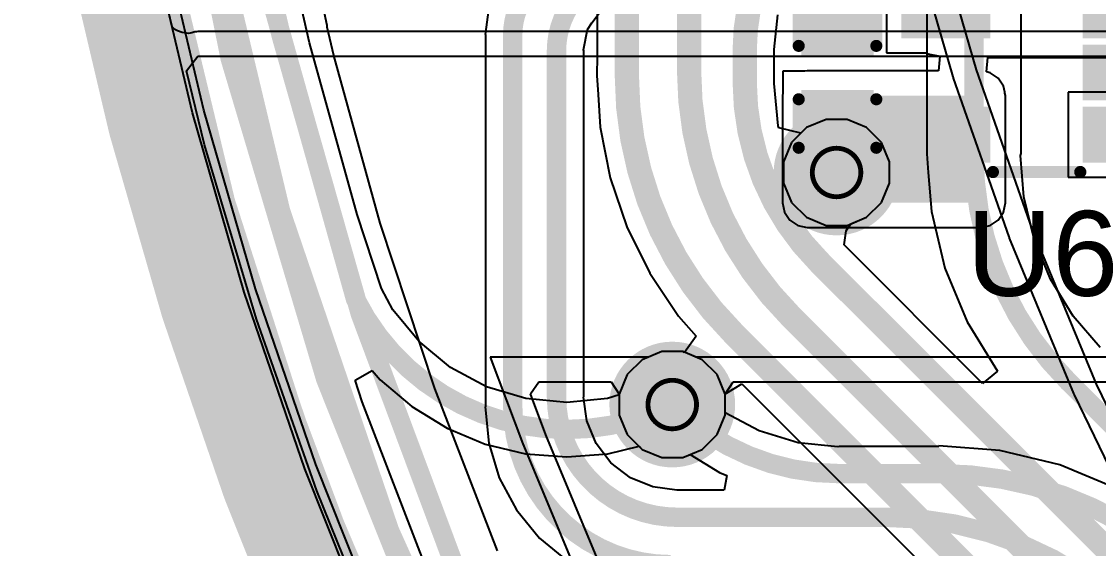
# Model space of a CAD drawing. Header units: inches. Extents: x -30 to 282, y -86 to 78.
# Drawn here: x -29.78 to -18.51, y -59.78 to -54.27 of the extents above; entities that cross this region are included whole.
import ezdxf

# ---------------------------------------------------------------- set-up
doc = ezdxf.new("R2010")
doc.units = ezdxf.units.IN
for name, color, linetype in [('Board Outline', 216, 'Continuous'), ('Bottom Layer', 5, 'Continuous'), ('Drill Drawing', 1, 'Continuous'), ('GND 01', 76, 'Continuous'), ('GND 02', 16, 'Continuous'), ('PWR', 156, 'Continuous'), ('SIG 01', 90, 'Continuous'), ('Top Layer', 1, 'Continuous'), ('Top Overlay', 2, 'Continuous'), ('Top Paste', 8, 'Continuous'), ('Top Solder', 216, 'Continuous'), ('Via Holes', 16, 'Continuous')]:
    doc.layers.add(name, color=color, linetype=linetype)
doc.styles.add('Arial', font='', dxfattribs={"height": 0.2})
doc.styles.get('Arial').set_extended_font_data('Arial')

# ---------------------------------------------------------------- blocks, each defined once
blk = doc.blocks.new('SC_70_5_82')
at = {"layer": 'Top Layer'}
for points in [[(-1.315, 0.84), (-0.585, 0.84), (-0.585, 0.46), (-1.315, 0.46)], [(0.585, 0.84), (1.315, 0.84), (1.315, 0.46), (0.585, 0.46)], [(-1.315, 0.19), (-0.585, 0.19), (-0.585, -0.19), (-1.315, -0.19)], [(-1.315, -0.46), (-0.585, -0.46), (-0.585, -0.84), (-1.315, -0.84)], [(0.585, -0.46), (1.315, -0.46), (1.315, -0.84), (0.585, -0.84)]]:
    blk.add_hatch(color=1, dxfattribs=at).paths.add_polyline_path(points)
at = {"layer": 'Top Paste'}
for points in [[(-1.315, 0.84), (-0.585, 0.84), (-0.585, 0.46), (-1.315, 0.46)], [(0.585, 0.84), (1.315, 0.84), (1.315, 0.46), (0.585, 0.46)], [(-1.315, 0.19), (-0.585, 0.19), (-0.585, -0.19), (-1.315, -0.19)], [(-1.315, -0.46), (-0.585, -0.46), (-0.585, -0.84), (-1.315, -0.84)], [(0.585, -0.46), (1.315, -0.46), (1.315, -0.84), (0.585, -0.84)]]:
    blk.add_hatch(color=8, dxfattribs=at).paths.add_polyline_path(points)
at = {"layer": 'Top Solder'}
for points in [[(-1.417, 0.942), (-0.483, 0.942), (-0.483, 0.358), (-1.417, 0.358)], [(0.483, 0.942), (1.417, 0.942), (1.417, 0.358), (0.483, 0.358)], [(-1.417, 0.292), (-0.483, 0.292), (-0.483, -0.292), (-1.417, -0.292)], [(-1.417, -0.358), (-0.483, -0.358), (-0.483, -0.942), (-1.417, -0.942)], [(0.483, -0.358), (1.417, -0.358), (1.417, -0.942), (0.483, -0.942)]]:
    blk.add_hatch(color=216, dxfattribs=at).paths.add_polyline_path(points)
at = {"layer": 'Top Overlay', "const_width": 0.127}
for points in [[(0.457, 1.041), (-0.457, 1.041)], [(-1.448, 0.66), (-1.575, 0.787)], [(-1.575, 0.787), (-1.575, 0.533)], [(-1.448, 0.66), (-1.575, 0.533)], [(0.457, -1.041), (-0.457, -1.041)]]:
    blk.add_lwpolyline(points, dxfattribs=at)
at = {"layer": 'Top Overlay', "const_width": 0.0635}
for points in [[(-0.489, 1.041, 1), (-0.425, 1.041, 1)], [(0.425, 1.041, 1), (0.489, 1.041, 1)], [(-1.607, 0.787, 1), (-1.543, 0.787, 1)], [(-1.607, 0.787, 1), (-1.543, 0.787, 1)], [(-1.48, 0.66, 1), (-1.416, 0.66, 1)], [(-1.48, 0.66, 1), (-1.416, 0.66, 1)], [(-1.607, 0.533, 1), (-1.543, 0.533, 1)], [(-1.607, 0.533, 1), (-1.543, 0.533, 1)], [(-0.489, -1.041, 1), (-0.425, -1.041, 1)], [(0.425, -1.041, 1), (0.489, -1.041, 1)]]:
    blk.add_lwpolyline(points, format="xyb", close=True, dxfattribs=at)
blk = doc.blocks.new('C___0402_132')
at = {"layer": 'Top Layer'}
for points in [[(-0.698, -0.318), (-0.698, 0.318), (-0.241, 0.318), (-0.241, -0.318)], [(0.241, -0.318), (0.241, 0.318), (0.699, 0.318), (0.699, -0.318)]]:
    blk.add_hatch(color=1, dxfattribs=at).paths.add_polyline_path(points)
at = {"layer": 'Top Paste'}
for points in [[(-0.698, -0.318), (-0.698, 0.318), (-0.241, 0.318), (-0.241, -0.318)], [(0.241, -0.318), (0.241, 0.318), (0.699, 0.318), (0.699, -0.318)]]:
    blk.add_hatch(color=8, dxfattribs=at).paths.add_polyline_path(points)
at = {"layer": 'Top Solder'}
for points in [[(-0.758, -0.377), (-0.758, 0.377), (-0.181, 0.377), (-0.181, -0.377)], [(0.181, -0.377), (0.181, 0.377), (0.759, 0.377), (0.759, -0.377)]]:
    blk.add_hatch(color=216, dxfattribs=at).paths.add_polyline_path(points)
at = {"layer": 'Top Overlay', "const_width": 0.127}
for points in [[(-0.787, 0.406), (-0.279, 0.406)], [(-0.787, 0.406), (-0.787, -0.406)], [(0.279, 0.406), (0.787, 0.406)], [(0.787, 0.406), (0.787, -0.406)], [(-0.787, -0.406), (-0.279, -0.406)], [(0.279, -0.406), (0.787, -0.406)]]:
    blk.add_lwpolyline(points, dxfattribs=at)
at = {"layer": 'Top Overlay', "const_width": 0.0635}
for points in [[(-0.819, 0.406, 1), (-0.756, 0.406, 1)], [(-0.819, 0.406, 1), (-0.756, 0.406, 1)], [(-0.311, 0.406, 1), (-0.248, 0.406, 1)], [(0.248, 0.406, 1), (0.311, 0.406, 1)], [(0.756, 0.406, 1), (0.819, 0.406, 1)], [(0.756, 0.406, 1), (0.819, 0.406, 1)], [(-0.819, -0.406, 1), (-0.756, -0.406, 1)], [(-0.819, -0.406, 1), (-0.756, -0.406, 1)], [(-0.311, -0.406, 1), (-0.248, -0.406, 1)], [(0.248, -0.406, 1), (0.311, -0.406, 1)], [(0.756, -0.406, 1), (0.819, -0.406, 1)], [(0.756, -0.406, 1), (0.819, -0.406, 1)]]:
    blk.add_lwpolyline(points, format="xyb", close=True, dxfattribs=at)

msp = doc.modelspace()

# ---------------------------------------------------------------- hatches: boundary and pattern name
at = {"layer": 'Bottom Layer'}
h = msp.add_hatch(color=5, dxfattribs=at)
edge = h.paths.add_edge_path()
edge.add_arc((-21.249, -55.848), 0.3, 0, 360)
h = msp.add_hatch(color=5, dxfattribs=at)
edge = h.paths.add_edge_path()
edge.add_arc((-22.968, -58.277), 0.3, 0, 360)
at = {"layer": 'GND 01'}
h = msp.add_hatch(color=76, dxfattribs=at)
edge = h.paths.add_edge_path()
edge.add_arc((-21.249, -55.848), 0.658, 0, 360)
h = msp.add_hatch(color=76, dxfattribs=at)
edge = h.paths.add_edge_path()
edge.add_arc((-22.968, -58.277), 0.658, 0, 360)
at = {"layer": 'GND 02'}
h = msp.add_hatch(color=16, dxfattribs=at)
edge = h.paths.add_edge_path()
edge.add_arc((-21.249, -55.848), 0.658, 0, 360)
h = msp.add_hatch(color=16, dxfattribs=at)
edge = h.paths.add_edge_path()
edge.add_arc((-22.968, -58.277), 0.658, 0, 360)
at = {"layer": 'PWR'}
h = msp.add_hatch(color=156, dxfattribs=at)
edge = h.paths.add_edge_path()
edge.add_arc((-21.249, -55.848), 0.3, 0, 360)
h = msp.add_hatch(color=156, dxfattribs=at)
edge = h.paths.add_edge_path()
edge.add_arc((-22.968, -58.277), 0.3, 0, 360)
at = {"layer": 'SIG 01'}
h = msp.add_hatch(color=90, dxfattribs=at)
edge = h.paths.add_edge_path()
edge.add_arc((-21.249, -55.848), 0.3, 0, 360)
h = msp.add_hatch(color=90, dxfattribs=at)
edge = h.paths.add_edge_path()
edge.add_arc((-22.968, -58.277), 0.3, 0, 360)
at = {"layer": 'Top Layer'}
msp.add_hatch(color=1, dxfattribs=at).paths.add_polyline_path([(-21.556, -56.164), (-19.741, -56.164), (-19.741, -55.043), (-21.556, -55.043)])
h = msp.add_hatch(color=1, dxfattribs=at)
edge = h.paths.add_edge_path()
edge.add_arc((-21.249, -55.848), 0.3, 0, 360)
h = msp.add_hatch(color=1, dxfattribs=at)
edge = h.paths.add_edge_path()
edge.add_arc((-22.968, -58.277), 0.3, 0, 360)
at = {"layer": 'Via Holes'}
h = msp.add_hatch(color=7, dxfattribs=at)
edge = h.paths.add_edge_path()
edge.add_arc((-21.249, -55.848), 0.15, 0, 360)
h = msp.add_hatch(color=7, dxfattribs=at)
edge = h.paths.add_edge_path()
edge.add_arc((-22.968, -58.277), 0.15, 0, 360)

# ---------------------------------------------------------------- linework, layer by layer
at = {"layer": 'Board Outline', "const_width": 0.254}
msp.add_lwpolyline([(37.495, -16.446, -2.502525), (-17.293, -16.446)], format="xyb", dxfattribs=at)
at = {"layer": 'Bottom Layer'}
for p, q in [((-28.201, -54.323), (-28.436, -53.324)), ((-28.171, -54.351), (-28.201, -54.323)), ((-28.143, -54.364), (-28.171, -54.351)), ((-28.096, -54.382), (-28.143, -54.364)), ((-28.031, -54.392), (-28.096, -54.382)), ((-27.996, -54.385), (-28.031, -54.392)), ((-27.963, -54.374), (-27.996, -54.385)), ((-27.947, -54.376), (-27.963, -54.374)), ((-27.932, -54.372), (-27.947, -54.376)), ((-13.568, -54.372), (-27.932, -54.372)), ((-28.051, -54.784), (-27.932, -54.631)), ((-27.932, -54.631), (-13.461, -54.631)), ((-27.862, -55.557), (-28.051, -54.784)), ((-21.359, -55.294), (-21.563, -55.378)), ((-21.139, -55.294), (-21.359, -55.294)), ((-20.935, -55.378), (-21.139, -55.294)), ((-21.563, -55.378), (-21.719, -55.534)), ((-20.78, -55.534), (-20.935, -55.378)), ((-21.719, -55.534), (-21.803, -55.738)), ((-20.695, -55.738), (-20.78, -55.534)), ((-27.318, -57.383), (-27.862, -55.557)), ((-21.803, -55.738), (-21.803, -55.958)), ((-20.695, -55.958), (-20.695, -55.738)), ((-21.803, -55.958), (-21.719, -56.162)), ((-20.78, -56.162), (-20.695, -55.958)), ((-21.719, -56.162), (-21.563, -56.317)), ((-20.935, -56.317), (-20.78, -56.162)), ((-21.563, -56.317), (-21.359, -56.402)), ((-21.139, -56.402), (-20.935, -56.317)), ((-21.359, -56.402), (-21.139, -56.402)), ((-26.687, -59.181), (-27.318, -57.383)), ((-23.217, -57.781), (-24.872, -57.781)), ((-24.872, -57.781), (-24.533, -58.689)), ((-23.078, -57.723), (-23.217, -57.781)), ((-22.858, -57.723), (-23.078, -57.723)), ((-22.719, -57.781), (-22.858, -57.723)), ((-9.803, -57.781), (-22.719, -57.781)), ((-24.452, -58.165), (-24.365, -58.04)), ((-24.365, -58.04), (-23.607, -58.04)), ((-23.607, -58.04), (-23.522, -58.167)), ((-22.414, -58.167), (-22.33, -58.04)), ((-22.33, -58.04), (-9.803, -58.04)), ((-24.292, -58.594), (-24.452, -58.165)), ((-23.522, -58.167), (-23.522, -58.167)), ((-23.522, -58.167), (-23.522, -58.388)), ((-22.414, -58.388), (-22.414, -58.167)), ((-22.414, -58.167), (-22.414, -58.167)), ((-23.522, -58.388), (-23.438, -58.591)), ((-22.499, -58.591), (-22.414, -58.388)), ((-24.533, -58.689), (-23.785, -60.477)), ((-23.549, -60.371), (-24.292, -58.594)), ((-23.438, -58.591), (-23.282, -58.747)), ((-22.654, -58.747), (-22.499, -58.591)), ((-23.282, -58.747), (-23.078, -58.831)), ((-22.858, -58.831), (-22.654, -58.747)), ((-23.078, -58.831), (-22.858, -58.831)), ((-25.97, -60.946), (-26.687, -59.181))]:
    msp.add_line(p, q, dxfattribs=at)
at = {"layer": 'Drill Drawing'}
for points, const_width in [([(-20.995, -55.848, 1), (-21.503, -55.848, 1)], 0.0508), ([(-21.516, -55.848, 1), (-21.49, -55.848, 1)], 0.0254), ([(-21.008, -55.848, 1), (-20.982, -55.848, 1)], 0.0254), ([(-22.714, -58.277, 1), (-23.222, -58.277, 1)], 0.0508), ([(-23.235, -58.277, 1), (-23.21, -58.277, 1)], 0.0254), ([(-22.727, -58.277, 1), (-22.702, -58.277, 1)], 0.0254)]:
    msp.add_lwpolyline(points, format="xyb", close=True, dxfattribs=dict(at, const_width=const_width))
at = {"layer": 'GND 01'}
for p, q in [((-27.87, -55.194), (-28.317, -53.299)), ((-27.33, -57.065), (-27.87, -55.194)), ((-26.698, -58.906), (-27.33, -57.065)), ((-25.976, -60.715), (-26.698, -58.906))]:
    msp.add_line(p, q, dxfattribs=at)
at = {"layer": 'GND 01', "const_width": 1.016}
for points in [[(-28.816, -53.404), (-28.364, -55.323)], [(-28.364, -55.323), (-27.817, -57.219)], [(-27.817, -57.219), (-27.177, -59.084)], [(-27.177, -59.084), (-26.445, -60.916)]]:
    msp.add_lwpolyline(points, dxfattribs=at)
at = {"layer": 'GND 01', "const_width": 0.508}
for points in [[(-28.618, -55.323, 1), (-28.11, -55.323, 1)], [(-28.618, -55.323, 1), (-28.11, -55.323, 1)], [(-28.071, -57.219, 1), (-27.563, -57.219, 1)], [(-28.071, -57.219, 1), (-27.563, -57.219, 1)], [(-27.431, -59.084, 1), (-26.923, -59.084, 1)], [(-27.431, -59.084, 1), (-26.923, -59.084, 1)]]:
    msp.add_lwpolyline(points, format="xyb", close=True, dxfattribs=at)
at = {"layer": 'GND 02'}
for p, q in [((-27.87, -55.194), (-28.317, -53.299)), ((-27.33, -57.065), (-27.87, -55.194)), ((-26.698, -58.906), (-27.33, -57.065)), ((-25.976, -60.715), (-26.698, -58.906))]:
    msp.add_line(p, q, dxfattribs=at)
at = {"layer": 'GND 02', "const_width": 1.016}
for points in [[(-28.816, -53.404), (-28.364, -55.323)], [(-28.364, -55.323), (-27.817, -57.219)], [(-27.817, -57.219), (-27.177, -59.084)], [(-27.177, -59.084), (-26.445, -60.916)]]:
    msp.add_lwpolyline(points, dxfattribs=at)
at = {"layer": 'GND 02', "const_width": 0.508}
for points in [[(-28.618, -55.323, 1), (-28.11, -55.323, 1)], [(-28.618, -55.323, 1), (-28.11, -55.323, 1)], [(-28.071, -57.219, 1), (-27.563, -57.219, 1)], [(-28.071, -57.219, 1), (-27.563, -57.219, 1)], [(-27.431, -59.084, 1), (-26.923, -59.084, 1)], [(-27.431, -59.084, 1), (-26.923, -59.084, 1)]]:
    msp.add_lwpolyline(points, format="xyb", close=True, dxfattribs=at)
at = {"layer": 'PWR'}
for p, q in [((-20.521, -53.156), (-20.033, -54.847)), ((-19.785, -54.775), (-20.272, -53.085)), ((-27.988, -55.225), (-28.436, -53.324)), ((-20.033, -54.847), (-20.03, -54.854)), ((-20.03, -54.854), (-20.029, -54.861)), ((-20.029, -54.861), (-19.448, -56.522)), ((-19.203, -56.436), (-19.785, -54.775)), ((-27.447, -57.102), (-27.988, -55.225)), ((-18.53, -58.062), (-19.203, -56.436)), ((-19.448, -56.522), (-19.444, -56.528)), ((-19.444, -56.528), (-19.443, -56.535)), ((-19.443, -56.535), (-18.769, -58.161)), ((-26.813, -58.949), (-27.447, -57.102)), ((-23.078, -57.723), (-23.282, -57.808)), ((-22.858, -57.723), (-23.078, -57.723)), ((-22.654, -57.808), (-22.858, -57.723)), ((-23.282, -57.808), (-23.438, -57.964)), ((-22.499, -57.964), (-22.654, -57.808)), ((-23.438, -57.964), (-23.522, -58.167)), ((-22.414, -58.167), (-22.499, -57.964)), ((-17.767, -59.647), (-18.53, -58.062)), ((-23.522, -58.167), (-23.522, -58.388)), ((-22.414, -58.388), (-22.414, -58.167)), ((-18.769, -58.161), (-18.765, -58.167)), ((-18.765, -58.167), (-18.763, -58.174)), ((-18.763, -58.174), (-18, -59.759)), ((-23.522, -58.388), (-23.438, -58.591)), ((-22.499, -58.591), (-22.414, -58.388)), ((-23.438, -58.591), (-23.282, -58.747)), ((-22.654, -58.747), (-22.499, -58.591)), ((-23.282, -58.747), (-23.078, -58.831)), ((-22.858, -58.831), (-22.654, -58.747)), ((-23.078, -58.831), (-22.858, -58.831)), ((-26.088, -60.763), (-26.813, -58.949))]:
    msp.add_line(p, q, dxfattribs=at)
at = {"layer": 'SIG 01'}
for p, q in [((-20.303, -47.723), (-20.303, -55.448)), ((-19.318, -55.65), (-19.318, -47.723)), ((-26.763, -54.492), (-27.172, -52.672)), ((-23.754, -53.53), (-23.754, -54.631)), ((-21.901, -54.559), (-21.865, -54.197)), ((-26.266, -56.289), (-26.763, -54.492)), ((-23.754, -54.631), (-23.756, -54.833)), ((-21.9, -54.566), (-21.901, -54.559)), ((-21.9, -54.9), (-21.9, -54.566)), ((-23.756, -54.833), (-23.756, -54.834)), ((-23.756, -54.834), (-23.744, -55.031)), ((-21.903, -54.915), (-21.9, -54.9)), ((-21.859, -55.36), (-21.903, -54.915)), ((-23.744, -55.031), (-23.721, -55.374)), ((-21.359, -55.294), (-21.563, -55.378)), ((-21.139, -55.294), (-21.359, -55.294)), ((-20.935, -55.378), (-21.139, -55.294)), ((-23.721, -55.374), (-23.616, -55.904)), ((-21.853, -55.38), (-21.859, -55.36)), ((-21.623, -55.438), (-21.853, -55.38)), ((-21.563, -55.378), (-21.623, -55.438)), ((-20.78, -55.534), (-20.935, -55.378)), ((-20.695, -55.738), (-20.78, -55.534)), ((-20.303, -55.448), (-20.305, -55.65)), ((-20.305, -55.65), (-20.305, -55.652)), ((-20.305, -55.652), (-20.29, -55.847)), ((-19.323, -55.671), (-19.318, -55.65)), ((-20.695, -55.958), (-20.695, -55.738)), ((-19.289, -56.104), (-19.323, -55.671)), ((-20.29, -55.847), (-20.257, -56.258)), ((-23.616, -55.904), (-23.442, -56.416)), ((-20.78, -56.162), (-20.695, -55.958)), ((-19.183, -56.545), (-19.289, -56.104)), ((-20.935, -56.317), (-20.78, -56.162)), ((-26.011, -57.061), (-26.266, -56.289)), ((-21.101, -56.386), (-20.935, -56.317)), ((-20.257, -56.258), (-20.116, -56.848)), ((-23.442, -56.416), (-23.203, -56.901)), ((-21.148, -56.458), (-21.138, -56.44)), ((-21.138, -56.44), (-21.101, -56.386)), ((-21.171, -56.605), (-21.148, -56.458)), ((-19.009, -56.964), (-19.183, -56.545)), ((-19.722, -58.055), (-21.171, -56.605)), ((-20.116, -56.848), (-19.883, -57.41)), ((-23.203, -56.901), (-22.902, -57.351)), ((-18.772, -57.351), (-19.009, -56.964)), ((-25.892, -57.284), (-26.011, -57.061)), ((-25.62, -57.615), (-25.892, -57.284)), ((-22.902, -57.351), (-22.717, -57.562)), ((-19.883, -57.41), (-19.566, -57.928)), ((-18.491, -57.681), (-18.772, -57.351)), ((-22.717, -57.562), (-22.839, -57.732)), ((-25.288, -57.888), (-25.62, -57.615)), ((-23.078, -57.723), (-23.282, -57.808)), ((-22.858, -57.723), (-23.078, -57.723)), ((-22.839, -57.732), (-22.858, -57.723)), ((-24.91, -58.09), (-25.288, -57.888)), ((-23.282, -57.808), (-23.438, -57.964)), ((-26.287, -58.021), (-26.106, -57.92)), ((-26.212, -58.249), (-26.287, -58.021)), ((-26.106, -57.92), (-26.023, -58.018)), ((-26.023, -58.018), (-25.693, -58.299)), ((-23.438, -57.964), (-23.522, -58.167)), ((-19.566, -57.928), (-19.722, -58.055)), ((-24.499, -58.214), (-24.91, -58.09)), ((-22.4, -58.159), (-22.239, -58.06)), ((-22.239, -58.06), (-16.014, -64.285)), ((-25.531, -60.014), (-26.212, -58.249)), ((-24.072, -58.256), (-24.499, -58.214)), ((-23.645, -58.214), (-24.072, -58.256)), ((-23.522, -58.177), (-23.645, -58.214)), ((-23.522, -58.167), (-23.522, -58.177)), ((-22.414, -58.172), (-22.4, -58.159)), ((-22.414, -58.388), (-22.414, -58.172)), ((-25.693, -58.299), (-25.324, -58.525)), ((-22.499, -58.591), (-22.414, -58.388)), ((-25.324, -58.525), (-24.925, -58.691)), ((-24.925, -58.691), (-24.504, -58.792)), ((-22.654, -58.747), (-22.499, -58.591)), ((-24.504, -58.792), (-24.072, -58.826)), ((-24.072, -58.826), (-23.641, -58.792)), ((-23.641, -58.792), (-23.315, -58.714)), ((-23.315, -58.714), (-23.282, -58.747)), ((-23.282, -58.747), (-23.078, -58.831)), ((-22.858, -58.831), (-22.654, -58.747)), ((-23.078, -58.831), (-22.858, -58.831))]:
    msp.add_line(p, q, dxfattribs=at)
for points, const_width in [([(-17.372, -72.72, -0.253161), (-27.922, -37.303)], 0.203), ([(-26.282, -57.172, -0.128437), (-27.461, -37.866)], 0.203), ([(-22.21, -54.566, -0.198794), (-21.562, -53.005)], 0.254), ([(-22.324, -57.536, -0.199), (-23.443, -54.833)], 0.254), ([(-21.721, -57.362, -0.199034), (-22.792, -54.779)], 0.254), ([(-21.427, -56.789, -0.198652), (-22.21, -54.9)], 0.254), ([(-18.821, -58.04, -0.199029), (-19.811, -55.65)], 0.203), ([(-27.76, -55.787, -0.019986), (-27.764, -55.771)], 0.203), ([(-22.968, -58.277, -0.414214), (-26.282, -57.172)], 0.203), ([(-26.498, -59.532, -0.008278), (-26.501, -59.526)], 0.203)]:
    msp.add_lwpolyline(points, format="xyb", dxfattribs=dict(at, const_width=const_width))
for points, const_width in [([(-19.811, -55.65), (-19.811, -47.723)], 0.203), ([(-22.792, -54.779), (-22.792, -51.759)], 0.254), ([(-23.443, -54.833), (-23.443, -52.227)], 0.254), ([(-28.245, -53.72), (-27.764, -55.771)], 0.203), ([(-22.21, -54.9), (-22.21, -54.566)], 0.254), ([(-27.764, -55.771), (-27.764, -55.771)], 0.203), ([(-27.76, -55.787), (-26.926, -58.389)], 0.203), ([(-21.427, -56.789), (-21.426, -56.79)], 0.254), ([(-21.426, -56.79), (-15.451, -62.765)], 0.254), ([(-21.721, -57.362), (-15.621, -63.462)], 0.254), ([(-22.324, -57.536), (-15.65, -64.209)], 0.254), ([(-18.821, -58.04), (-15.638, -61.224)], 0.203), ([(-26.926, -58.389), (-26.501, -59.525)], 0.203), ([(-26.501, -59.525), (-26.501, -59.526)], 0.203), ([(-26.498, -59.532), (-25.61, -61.622)], 0.203)]:
    msp.add_lwpolyline(points, dxfattribs=dict(at, const_width=const_width))
for points, const_width in [([(-22.274, -54.566, 1), (-22.147, -54.566, 1)], 0.127), ([(-22.274, -54.566, 1), (-22.147, -54.566, 1)], 0.127), ([(-23.506, -54.833, 1), (-23.379, -54.833, 1)], 0.127), ([(-23.506, -54.833, 1), (-23.379, -54.833, 1)], 0.127), ([(-22.855, -54.779, 1), (-22.728, -54.779, 1)], 0.127), ([(-22.855, -54.779, 1), (-22.728, -54.779, 1)], 0.127), ([(-22.274, -54.9, 1), (-22.147, -54.9, 1)], 0.127), ([(-22.274, -54.9, 1), (-22.147, -54.9, 1)], 0.127), ([(-19.861, -55.65, 1), (-19.76, -55.65, 1)], 0.102), ([(-19.861, -55.65, 1), (-19.76, -55.65, 1)], 0.102), ([(-27.815, -55.771, 1), (-27.713, -55.771, 1)], 0.102), ([(-27.815, -55.771, 1), (-27.713, -55.771, 1)], 0.102), ([(-27.815, -55.771, 1), (-27.713, -55.771, 1)], 0.102), ([(-27.815, -55.771, 1), (-27.713, -55.771, 1)], 0.102), ([(-27.81, -55.787, 1), (-27.709, -55.787, 1)], 0.102), ([(-27.81, -55.787, 1), (-27.709, -55.787, 1)], 0.102), ([(-21.49, -56.789, 1), (-21.363, -56.789, 1)], 0.127), ([(-21.49, -56.789, 1), (-21.363, -56.789, 1)], 0.127), ([(-21.489, -56.79, 1), (-21.362, -56.79, 1)], 0.127), ([(-21.489, -56.79, 1), (-21.362, -56.79, 1)], 0.127), ([(-26.333, -57.172, 1), (-26.231, -57.172, 1)], 0.102), ([(-26.333, -57.172, 1), (-26.231, -57.172, 1)], 0.102), ([(-21.785, -57.362, 1), (-21.658, -57.362, 1)], 0.127), ([(-21.785, -57.362, 1), (-21.658, -57.362, 1)], 0.127), ([(-22.387, -57.536, 1), (-22.26, -57.536, 1)], 0.127), ([(-22.387, -57.536, 1), (-22.26, -57.536, 1)], 0.127), ([(-18.872, -58.04, 1), (-18.77, -58.04, 1)], 0.102), ([(-18.872, -58.04, 1), (-18.77, -58.04, 1)], 0.102), ([(-23.019, -58.277, 1), (-22.917, -58.277, 1)], 0.102), ([(-26.976, -58.389, 1), (-26.875, -58.389, 1)], 0.102), ([(-26.976, -58.389, 1), (-26.875, -58.389, 1)], 0.102), ([(-26.552, -59.525, 1), (-26.45, -59.525, 1)], 0.102), ([(-26.552, -59.525, 1), (-26.45, -59.525, 1)], 0.102), ([(-26.552, -59.526, 1), (-26.45, -59.526, 1)], 0.102), ([(-26.552, -59.526, 1), (-26.45, -59.526, 1)], 0.102), ([(-26.549, -59.532, 1), (-26.448, -59.532, 1)], 0.102), ([(-26.549, -59.532, 1), (-26.448, -59.532, 1)], 0.102)]:
    msp.add_lwpolyline(points, format="xyb", close=True, dxfattribs=dict(at, const_width=const_width))
at = {"layer": 'Top Layer'}
for p, q in [((-20.725, -53.708), (-20.725, -54.596)), ((-26.579, -54.308), (-26.608, -54.18)), ((-24.89, -54.144), (-24.924, -54.403)), ((-23.808, -54.282), (-23.723, -54.165)), ((-26.579, -54.316), (-26.579, -54.308)), ((-23.854, -54.35), (-23.808, -54.282)), ((-26.577, -54.325), (-26.579, -54.316)), ((-26.51, -54.623), (-26.577, -54.325)), ((-24.924, -54.403), (-24.921, -54.403)), ((-24.921, -54.403), (-24.921, -58.301)), ((-23.896, -54.564), (-23.854, -54.35)), ((-26.024, -56.379), (-26.51, -54.623)), ((-23.894, -54.574), (-23.896, -54.564)), ((-23.894, -58.195), (-23.894, -54.574)), ((-20.725, -54.596), (-20.31, -54.596)), ((-20.31, -54.596), (-20.294, -54.607)), ((-20.294, -54.607), (-20.167, -54.632)), ((-20.167, -54.632), (-20.182, -54.784)), ((-19.68, -54.796), (-19.665, -54.644)), ((-19.665, -54.644), (-18.206, -54.644)), ((-21.581, -54.789), (-21.81, -54.789)), ((-21.81, -54.789), (-21.81, -55.018)), ((-21.556, -54.784), (-21.581, -54.789)), ((-20.182, -54.784), (-21.556, -54.784)), ((-19.642, -54.804), (-19.68, -54.796)), ((-19.558, -54.86), (-19.642, -54.804)), ((-19.502, -54.944), (-19.558, -54.86)), ((-19.489, -55.008), (-19.502, -54.944)), ((-21.81, -55.018), (-21.815, -55.043)), ((-21.815, -55.043), (-21.815, -56.164)), ((-19.487, -55.008), (-19.489, -55.008)), ((-19.487, -55.018), (-19.487, -55.008)), ((-19.482, -55.043), (-19.487, -55.018)), ((-19.482, -56.164), (-19.482, -55.043)), ((-17.587, -55.008), (-18.825, -55.008)), ((-18.825, -55.008), (-18.825, -55.896)), ((-18.825, -55.896), (-17.587, -55.896)), ((-21.815, -56.164), (-21.795, -56.263)), ((-19.502, -56.263), (-19.482, -56.164)), ((-21.795, -56.263), (-21.739, -56.347)), ((-19.558, -56.347), (-19.502, -56.263)), ((-25.453, -58.108), (-26.024, -56.379)), ((-21.739, -56.347), (-21.655, -56.403)), ((-21.655, -56.403), (-21.556, -56.423)), ((-21.556, -56.423), (-19.741, -56.423)), ((-19.741, -56.423), (-19.642, -56.403)), ((-19.642, -56.403), (-19.558, -56.347)), ((-23.078, -57.723), (-23.282, -57.808)), ((-22.858, -57.723), (-23.078, -57.723)), ((-22.654, -57.808), (-22.858, -57.723)), ((-23.282, -57.808), (-23.438, -57.964)), ((-22.499, -57.964), (-22.654, -57.808)), ((-23.438, -57.964), (-23.522, -58.167)), ((-22.414, -58.167), (-22.499, -57.964)), ((-24.797, -59.808), (-25.453, -58.108)), ((-23.895, -58.199), (-23.894, -58.195)), ((-23.862, -58.448), (-23.895, -58.199)), ((-23.522, -58.167), (-23.522, -58.388)), ((-22.414, -58.363), (-22.414, -58.167)), ((-24.921, -58.301), (-24.925, -58.301)), ((-24.925, -58.301), (-24.888, -58.68)), ((-22.06, -58.552), (-22.414, -58.363)), ((-23.765, -58.684), (-23.862, -58.448)), ((-23.522, -58.388), (-23.438, -58.591)), ((-21.65, -58.677), (-22.06, -58.552)), ((-24.888, -58.68), (-24.778, -59.044)), ((-23.609, -58.887), (-23.765, -58.684)), ((-23.438, -58.591), (-23.282, -58.747)), ((-21.234, -58.718), (-21.65, -58.677)), ((-23.282, -58.747), (-23.078, -58.831)), ((-22.858, -58.831), (-22.781, -58.8)), ((-22.781, -58.8), (-22.474, -58.988)), ((-21.223, -58.715), (-21.234, -58.718)), ((-20.18, -58.715), (-21.223, -58.715)), ((-19.539, -58.759), (-20.18, -58.708)), ((-20.18, -58.708), (-20.18, -58.715)), ((-18.914, -58.909), (-19.539, -58.759)), ((-23.406, -59.043), (-23.609, -58.887)), ((-23.078, -58.831), (-22.858, -58.831)), ((-18.319, -59.155), (-18.914, -58.909)), ((-22.474, -58.988), (-22.396, -59.02)), ((-22.396, -59.02), (-22.426, -59.173)), ((-24.778, -59.044), (-24.598, -59.38)), ((-23.17, -59.14), (-23.406, -59.043)), ((-22.921, -59.173), (-23.17, -59.14)), ((-22.917, -59.173), (-22.921, -59.173)), ((-22.426, -59.173), (-22.917, -59.173)), ((-24.598, -59.38), (-24.357, -59.674)), ((-24.357, -59.674), (-24.063, -59.915))]:
    msp.add_line(p, q, dxfattribs=at)
at = {"layer": 'Top Layer', "const_width": 0.203}
for points in [[(-21.158, -69.166, -0.189012), (-28.887, -42.561)], [(-20.713, -68.787, -0.165664), (-28.548, -45.789)], [(-27.084, -54.314, -0.499639), (-25.066, -51.671)], [(-24.637, -54.403, -0.198912), (-24.428, -53.9)], [(-24.179, -54.574, -0.198912), (-23.926, -53.962)], [(-20.698, -68.015, -0.100785), (-27.057, -54.424)], [(-22.917, -59.457, -0.414214), (-24.179, -58.195)], [(-22.984, -59.953, -0.414214), (-24.637, -58.301)], [(-21.223, -59, -0.198912), (-22.968, -58.277)], [(-20.18, -59, -0.199133), (-17.486, -60.117)], [(-20.738, -59.457, -0.198768), (-18.11, -60.544)]]:
    msp.add_lwpolyline(points, format="xyb", dxfattribs=at)
for points in [[(-27.084, -54.314), (-27.057, -54.424)], [(-24.637, -58.301), (-24.637, -54.403)], [(-24.179, -58.195), (-24.179, -54.574)], [(-21.223, -59), (-20.18, -59)], [(-22.917, -59.457), (-20.74, -59.457)], [(-20.74, -59.457), (-20.738, -59.457)]]:
    msp.add_lwpolyline(points, dxfattribs=at)
at = {"layer": 'Top Layer', "const_width": 0.102}
for points in [[(-27.135, -54.314, 1), (-27.033, -54.314, 1)], [(-27.135, -54.314, 1), (-27.033, -54.314, 1)], [(-24.687, -54.403, 1), (-24.586, -54.403, 1)], [(-24.687, -54.403, 1), (-24.586, -54.403, 1)], [(-27.108, -54.424, 1), (-27.007, -54.424, 1)], [(-27.108, -54.424, 1), (-27.007, -54.424, 1)], [(-24.23, -54.574, 1), (-24.129, -54.574, 1)], [(-24.23, -54.574, 1), (-24.129, -54.574, 1)], [(-24.23, -58.195, 1), (-24.129, -58.195, 1)], [(-24.23, -58.195, 1), (-24.129, -58.195, 1)], [(-24.687, -58.301, 1), (-24.586, -58.301, 1)], [(-24.687, -58.301, 1), (-24.586, -58.301, 1)], [(-23.019, -58.277, 1), (-22.917, -58.277, 1)], [(-21.274, -59, 1), (-21.172, -59, 1)], [(-21.274, -59, 1), (-21.172, -59, 1)], [(-20.231, -59, 1), (-20.129, -59, 1)], [(-20.231, -59, 1), (-20.129, -59, 1)], [(-22.968, -59.457, 1), (-22.866, -59.457, 1)], [(-22.968, -59.457, 1), (-22.866, -59.457, 1)], [(-20.791, -59.457, 1), (-20.689, -59.457, 1)], [(-20.791, -59.457, 1), (-20.689, -59.457, 1)], [(-20.789, -59.457, 1), (-20.687, -59.457, 1)], [(-20.789, -59.457, 1), (-20.687, -59.457, 1)]]:
    msp.add_lwpolyline(points, format="xyb", close=True, dxfattribs=at)

# ---------------------------------------------------------------- block references
for name, p, rotation in [('SC_70_5_82', (-19.156, -54.802), 180), ('C___0402_132', (-21.239, -54.802), 90)]:
    msp.add_blockref(name, p, dxfattribs=dict(rotation=rotation))

# ---------------------------------------------------------------- texts
at = {"layer": 'Top Overlay', "style": 'Arial'}
msp.add_text('U6', height=0.889, dxfattribs=at).set_placement((-19.888, -57.139))

doc.saveas('drawing.dxf')
